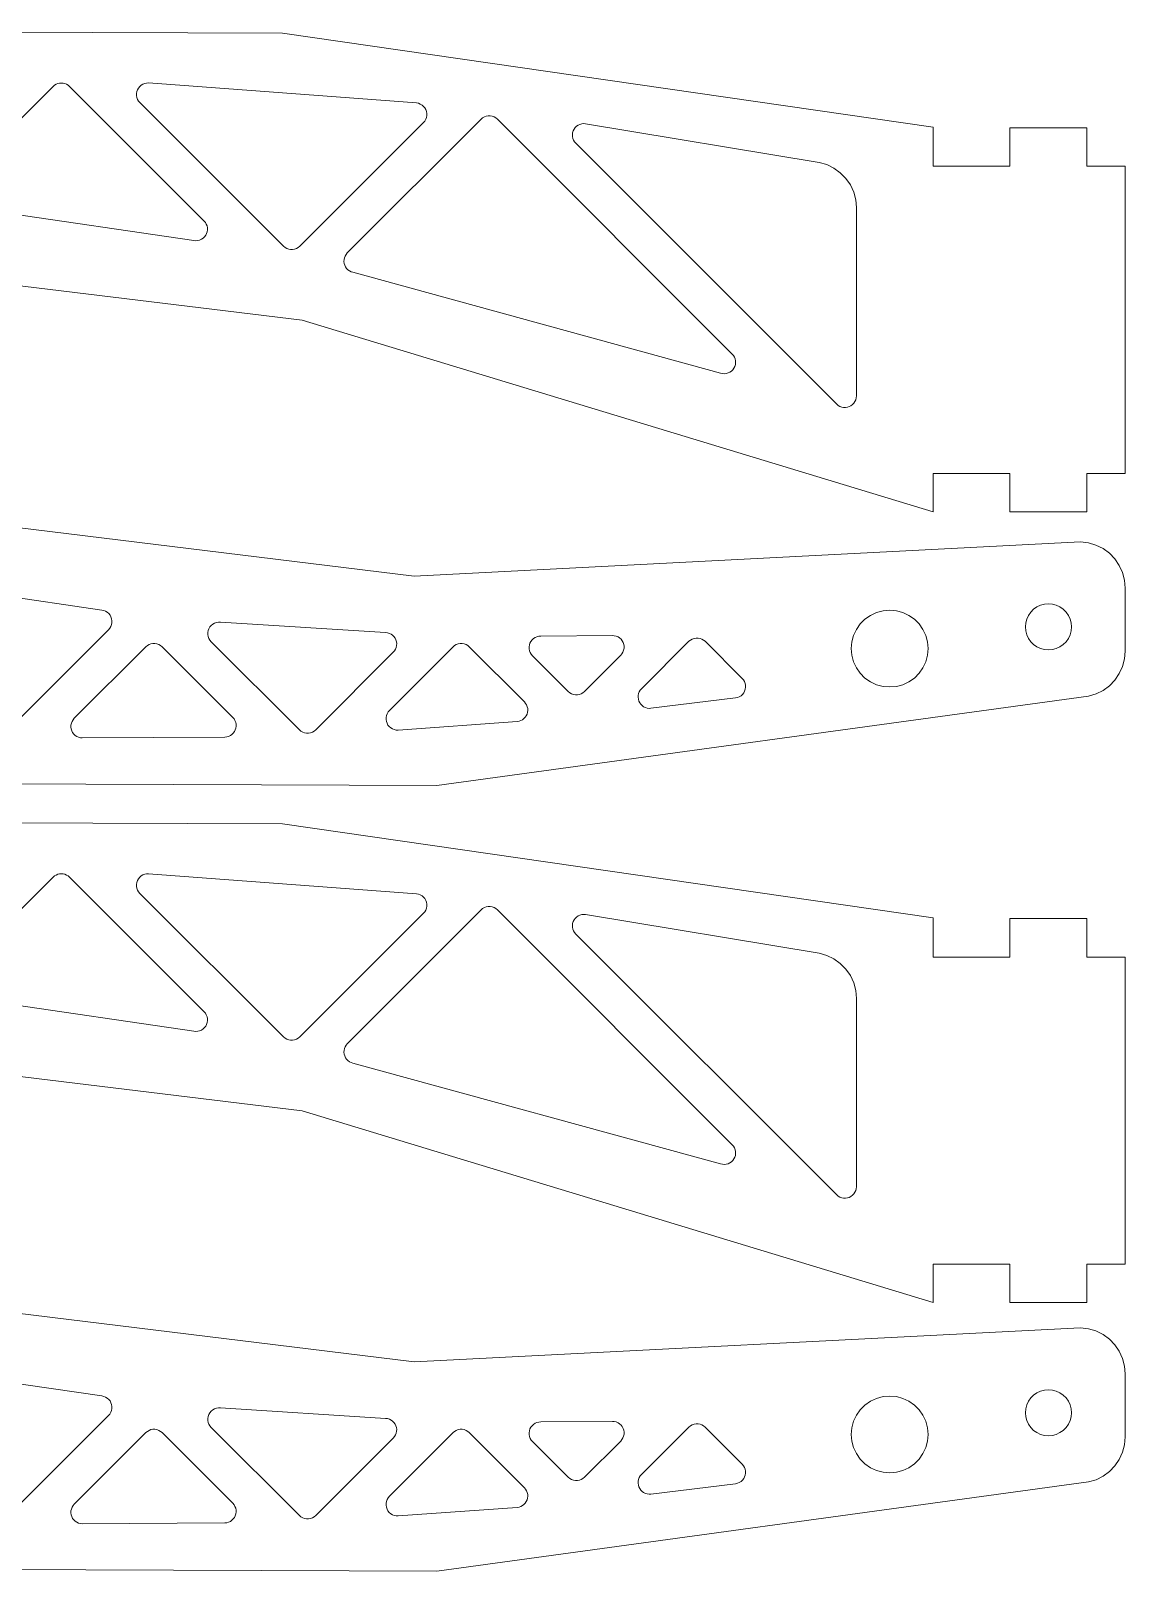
# Model space of a CAD drawing. Header units: millimetres. Extents: x 5 to 290, y 0 to 201.
# Drawn here: x 147.5 to 290, y 0 to 200.6 of the extents above; entities that cross this region are included whole.
import ezdxf

# ---------------------------------------------------------------- set-up
doc = ezdxf.new("R2010")
doc.units = ezdxf.units.MM
doc.layers.add('ext', color=1, linetype='Continuous', lineweight=0, true_color=0xff0000)
doc.layers.add('int', color=3, linetype='Continuous', lineweight=0, true_color=0x00ff00)

msp = doc.modelspace()

# ---------------------------------------------------------------- linework, layer by layer
at = {"layer": 'ext'}
for p, q in [((94.619, 200.6426), (180.259, 200.3291)), ((180.259, 200.3291), (265.0176, 188.083)), ((265.0176, 188.083), (265, 183)), ((275, 183), (275, 188)), ((275, 188), (285, 188)), ((285, 188), (285, 183)), ((265, 183), (275, 183)), ((285, 183), (290, 183)), ((290, 183), (290, 143)), ((182.826, 162.9424), (97.586, 173.376)), ((265, 138), (182.826, 162.9424)), ((275, 143), (265, 143)), ((265, 143), (265, 138)), ((275, 138), (275, 143)), ((290, 143), (285, 143)), ((285, 143), (285, 138)), ((112.174, 140.0576), (197.414, 129.624)), ((285, 138), (275, 138)), ((197.414, 129.624), (284.2, 134.0605)), ((284.2, 134.0605), (285.217, 133.9395)), ((285.217, 133.9395), (286.197, 133.6475)), ((286.197, 133.6475), (287.114, 133.1924)), ((287.114, 133.1924), (287.941, 132.5879)), ((287.941, 132.5879), (288.653, 131.8525)), ((288.653, 131.8525), (289.229, 131.0068)), ((289.229, 131.0068), (289.653, 130.0742)), ((289.653, 130.0742), (289.913, 129.084)), ((289.913, 129.084), (290, 128.0645)), ((290, 128.0645), (290, 119.8555)), ((289.913, 118.8369), (289.654, 117.8477)), ((290, 119.8555), (289.913, 118.8369)), ((289.231, 116.917), (288.656, 116.0723)), ((289.654, 117.8477), (289.231, 116.917)), ((287.122, 114.7314), (286.207, 114.2764)), ((287.946, 115.3359), (287.122, 114.7314)), ((288.656, 116.0723), (287.946, 115.3359)), ((285.228, 113.9824), (200.381, 102.3574)), ((286.207, 114.2764), (285.228, 113.9824)), ((200.381, 102.3574), (114.741, 102.6709)), ((94.619, 97.6426), (180.259, 97.3291)), ((180.259, 97.3291), (265.0176, 85.083)), ((265.0176, 85.083), (265, 80)), ((275, 80), (275, 85)), ((275, 85), (285, 85)), ((285, 85), (285, 80)), ((265, 80), (275, 80)), ((285, 80), (290, 80)), ((290, 80), (290, 40)), ((182.826, 59.9424), (97.586, 70.376)), ((265, 35), (182.826, 59.9424)), ((275, 40), (265, 40)), ((265, 40), (265, 35)), ((275, 35), (275, 40)), ((290, 40), (285, 40)), ((285, 40), (285, 35)), ((112.174, 37.7002), (197.414, 27.2666)), ((285, 35), (275, 35)), ((197.414, 27.2666), (284.2, 31.7031)), ((284.2, 31.7031), (285.217, 31.5821)), ((285.217, 31.5821), (286.197, 31.2901)), ((286.197, 31.2901), (287.114, 30.835)), ((287.114, 30.835), (287.941, 30.2305)), ((287.941, 30.2305), (288.653, 29.4951)), ((288.653, 29.4951), (289.229, 28.6494)), ((289.229, 28.6494), (289.653, 27.7168)), ((289.653, 27.7168), (289.913, 26.7266)), ((289.913, 26.7266), (290, 25.7071)), ((290, 25.7071), (290, 17.4981)), ((289.913, 16.4795), (289.654, 15.4903)), ((290, 17.4981), (289.913, 16.4795)), ((289.231, 14.5596), (288.656, 13.7149)), ((289.654, 15.4903), (289.231, 14.5596)), ((287.122, 12.374), (286.207, 11.919)), ((287.946, 12.9785), (287.122, 12.374)), ((288.656, 13.7149), (287.946, 12.9785)), ((285.228, 11.625), (200.381, 0)), ((286.207, 11.919), (285.228, 11.625)), ((200.381, 0), (114.741, 0.3135))]:
    msp.add_line(p, q, dxfattribs=at)
at = {"layer": 'int'}
for p, q in [((150.403, 193.4033), (137.367, 180.3672)), ((150.583, 193.5566), (150.403, 193.4033)), ((150.783, 193.6797), (150.583, 193.5566)), ((151.001, 193.7695), (150.783, 193.6797)), ((151.229, 193.8242), (151.001, 193.7695)), ((151.465, 193.8428), (151.229, 193.8242)), ((151.699, 193.8242), (151.465, 193.8428)), ((151.928, 193.7695), (151.699, 193.8242)), ((152.146, 193.6797), (151.928, 193.7695)), ((152.346, 193.5566), (152.146, 193.6797)), ((152.525, 193.4033), (152.346, 193.5566)), ((170.062, 175.8672), (152.525, 193.4033)), ((161.312, 192.7168), (161.271, 192.4629)), ((161.396, 192.96), (161.312, 192.7168)), ((161.52, 193.1855), (161.396, 192.96)), ((161.68, 193.3867), (161.52, 193.1855)), ((161.872, 193.5566), (161.68, 193.3867)), ((162.091, 193.6924), (161.872, 193.5566)), ((162.329, 193.7881), (162.091, 193.6924)), ((162.58, 193.8418), (162.329, 193.7881)), ((162.837, 193.8525), (162.58, 193.8418)), ((197.717, 191.248), (162.837, 193.8525)), ((161.271, 192.4629), (161.275, 192.2061)), ((161.275, 192.2061), (161.322, 191.9531)), ((161.322, 191.9531), (161.412, 191.7119)), ((161.412, 191.7119), (161.541, 191.4902)), ((161.541, 191.4902), (161.707, 191.293)), ((161.707, 191.293), (180.403, 172.5967)), ((197.972, 191.1992), (197.717, 191.248)), ((198.215, 191.1064), (197.972, 191.1992)), ((198.438, 190.9746), (198.215, 191.1064)), ((198.635, 190.8047), (198.438, 190.9746)), ((198.8, 190.6045), (198.635, 190.8047)), ((182.525, 172.5967), (198.624, 188.6953)), ((206.1309, 189.1309), (188.709, 171.709)), ((198.624, 188.6953), (198.791, 188.8936)), ((198.791, 188.8936), (198.921, 189.1182)), ((198.928, 190.3779), (198.8, 190.6045)), ((198.921, 189.1182), (199.011, 189.3623)), ((199.015, 190.1338), (198.928, 190.3779)), ((199.011, 189.3623), (199.057, 189.6182)), ((199.059, 189.8779), (199.015, 190.1338)), ((199.057, 189.6182), (199.059, 189.8779)), ((206.3311, 189.2988), (206.1309, 189.1309)), ((206.5576, 189.4297), (206.3311, 189.2988)), ((206.8037, 189.5195), (206.5576, 189.4297)), ((207.0615, 189.5645), (206.8037, 189.5195)), ((207.3223, 189.5645), (207.0615, 189.5645)), ((207.5801, 189.5195), (207.3223, 189.5645)), ((207.8262, 189.4297), (207.5801, 189.5195)), ((208.0518, 189.2988), (207.8262, 189.4297)), ((208.2529, 189.1309), (208.0518, 189.2988)), ((238.8418, 158.542), (208.2529, 189.1309)), ((218.0527, 187.3721), (218.0215, 187.125)), ((218.0215, 187.125), (218.0303, 186.876)), ((218.0303, 186.876), (218.0811, 186.6318)), ((218.125, 187.6104), (218.0527, 187.3721)), ((218.0811, 186.6318), (218.1709, 186.4004)), ((218.2363, 187.833), (218.125, 187.6104)), ((218.3828, 188.0352), (218.2363, 187.833)), ((218.5596, 188.21), (218.3828, 188.0352)), ((218.7637, 188.3525), (218.5596, 188.21)), ((218.9883, 188.46), (218.7637, 188.3525)), ((219.2285, 188.5283), (218.9883, 188.46)), ((219.4756, 188.5557), (219.2285, 188.5283)), ((219.7246, 188.543), (219.4756, 188.5557)), ((250.1436, 183.499), (219.7246, 188.543)), ((218.1709, 186.4004), (218.2979, 186.1855)), ((218.2979, 186.1855), (218.459, 185.9961)), ((218.459, 185.9961), (252.4395, 152.0156)), ((251.1367, 183.2148), (250.1436, 183.499)), ((252.0664, 182.7656), (251.1367, 183.2148)), ((252.9062, 182.1631), (252.0664, 182.7656)), ((253.6289, 181.4258), (252.9062, 182.1631)), ((254.2158, 180.5752), (253.6289, 181.4258)), ((254.6465, 179.6367), (254.2158, 180.5752)), ((254.9111, 178.6377), (254.6465, 179.6367)), ((255, 177.6084), (254.9111, 178.6377)), ((138.256, 177.8164), (168.737, 173.3301)), ((255, 153.0762), (255, 177.6084)), ((170.225, 175.6738), (170.062, 175.8672)), ((170.354, 175.4561), (170.225, 175.6738)), ((170.443, 175.2197), (170.354, 175.4561)), ((170.492, 174.9707), (170.443, 175.2197)), ((170.462, 174.4678), (170.498, 174.7178)), ((170.498, 174.7178), (170.492, 174.9707)), ((168.737, 173.3301), (168.988, 173.3066)), ((168.988, 173.3066), (169.241, 173.3262)), ((169.241, 173.3262), (169.486, 173.3877)), ((169.486, 173.3877), (169.718, 173.4893)), ((169.718, 173.4893), (169.93, 173.6279)), ((169.93, 173.6279), (170.114, 173.8008)), ((170.114, 173.8008), (170.268, 174.0029)), ((170.268, 174.0029), (170.385, 174.2266)), ((170.385, 174.2266), (170.462, 174.4678)), ((180.403, 172.5967), (180.604, 172.4277)), ((182.325, 172.4277), (182.525, 172.5967)), ((180.604, 172.4277), (180.83, 172.2979)), ((180.83, 172.2979), (181.076, 172.208)), ((181.076, 172.208), (181.334, 172.1621)), ((181.334, 172.1621), (181.595, 172.1621)), ((181.595, 172.1621), (181.853, 172.208)), ((181.853, 172.208), (182.099, 172.2979)), ((182.099, 172.2979), (182.325, 172.4277)), ((188.281, 170.8389), (188.271, 170.5928)), ((188.271, 170.5928), (188.3, 170.3477)), ((188.333, 171.0801), (188.281, 170.8389)), ((188.423, 171.3086), (188.333, 171.0801)), ((188.549, 171.5205), (188.423, 171.3086)), ((188.709, 171.709), (188.549, 171.5205)), ((188.3, 170.3477), (188.368, 170.1113)), ((188.368, 170.1113), (188.476, 169.8887)), ((188.476, 169.8887), (188.617, 169.6875)), ((188.617, 169.6875), (188.79, 169.5117)), ((188.79, 169.5117), (188.989, 169.3672)), ((188.989, 169.3672), (189.21, 169.2559)), ((189.21, 169.2559), (189.445, 169.1836)), ((189.445, 169.1836), (237.3125, 156.0566)), ((239.0029, 158.3506), (238.8418, 158.542)), ((238.9102, 156.4941), (239.0586, 156.6953)), ((239.1309, 158.1357), (239.0029, 158.3506)), ((239.0586, 156.6953), (239.1719, 156.9189)), ((239.2207, 157.9014), (239.1309, 158.1357)), ((239.1719, 156.9189), (239.2461, 157.1582)), ((239.2705, 157.6562), (239.2207, 157.9014)), ((239.2461, 157.1582), (239.2793, 157.4062)), ((239.2793, 157.4062), (239.2705, 157.6562)), ((237.3125, 156.0566), (237.5566, 155.998)), ((237.5566, 155.998), (237.8066, 155.9814)), ((237.8066, 155.9814), (238.0557, 156.0068)), ((238.0557, 156.0068), (238.2969, 156.0732)), ((238.2969, 156.0732), (238.5234, 156.1787)), ((238.5234, 156.1787), (238.7305, 156.3203)), ((238.7305, 156.3203), (238.9102, 156.4941)), ((254.8125, 152.3506), (254.916, 152.5811)), ((254.916, 152.5811), (254.9785, 152.8252)), ((254.9785, 152.8252), (255, 153.0762)), ((252.4395, 152.0156), (252.6318, 151.8525)), ((252.6318, 151.8525), (252.8496, 151.7246)), ((252.8496, 151.7246), (253.085, 151.6348)), ((253.085, 151.6348), (253.332, 151.5859)), ((253.332, 151.5859), (253.584, 151.5781)), ((253.584, 151.5781), (253.834, 151.6133)), ((253.834, 151.6133), (254.0742, 151.6904)), ((254.0742, 151.6904), (254.2979, 151.8057)), ((254.2979, 151.8057), (254.5, 151.958)), ((254.5, 151.958), (254.6729, 152.1406)), ((254.6729, 152.1406), (254.8125, 152.3506)), ((156.744, 125.1836), (126.263, 129.6699)), ((156.997, 125.1318), (156.744, 125.1836)), ((157.238, 125.0371), (156.997, 125.1318)), ((157.459, 124.9033), (157.238, 125.0371)), ((157.653, 124.7334), (157.459, 124.9033)), ((157.815, 124.5322), (157.653, 124.7334)), ((157.94, 124.3066), (157.815, 124.5322)), ((256.834, 124.501), (256.119, 124.001)), ((257.623, 124.8691), (256.834, 124.501)), ((258.465, 125.0947), (257.623, 124.8691)), ((259.334, 125.1709), (258.465, 125.0947)), ((260.202, 125.0947), (259.334, 125.1709)), ((261.044, 124.8691), (260.202, 125.0947)), ((261.834, 124.501), (261.044, 124.8691)), ((262.548, 124.001), (261.834, 124.501)), ((277.402, 124.5), (277.181, 124.0264)), ((277.702, 124.9287), (277.402, 124.5)), ((278.071, 125.2979), (277.702, 124.9287)), ((278.5, 125.5977), (278.071, 125.2979)), ((278.974, 125.8193), (278.5, 125.5977)), ((279.479, 125.9541), (278.974, 125.8193)), ((280, 126), (279.479, 125.9541)), ((280.521, 125.9541), (280, 126)), ((281.026, 125.8193), (280.521, 125.9541)), ((281.5, 125.5977), (281.026, 125.8193)), ((281.929, 125.2979), (281.5, 125.5977)), ((282.298, 124.9287), (281.929, 125.2979)), ((282.598, 124.5), (282.298, 124.9287)), ((282.819, 124.0264), (282.598, 124.5)), ((144.597, 109.5967), (157.633, 122.6328)), ((157.633, 122.6328), (157.799, 122.8301)), ((157.799, 122.8301), (157.929, 123.0537)), ((157.929, 123.0537), (158.019, 123.2959)), ((158.025, 124.0625), (157.94, 124.3066)), ((158.019, 123.2959), (158.065, 123.5498)), ((158.067, 123.8076), (158.025, 124.0625)), ((158.065, 123.5498), (158.067, 123.8076)), ((170.609, 122.5215), (170.564, 122.2637)), ((170.698, 122.7666), (170.609, 122.5215)), ((170.829, 122.9932), (170.698, 122.7666)), ((170.996, 123.1934), (170.829, 122.9932)), ((171.196, 123.3613), (170.996, 123.1934)), ((171.423, 123.4922), (171.196, 123.3613)), ((171.668, 123.582), (171.423, 123.4922)), ((171.925, 123.6279), (171.668, 123.582)), ((172.187, 123.6289), (171.925, 123.6279)), ((193.702, 122.2598), (172.187, 123.6289)), ((255.004, 122.6709), (254.635, 121.8809)), ((255.503, 123.3848), (255.004, 122.6709)), ((256.119, 124.001), (255.503, 123.3848)), ((263.164, 123.3848), (262.548, 124.001)), ((263.664, 122.6709), (263.164, 123.3848)), ((264.032, 121.8809), (263.664, 122.6709)), ((277.046, 123.5205), (277, 123)), ((277, 123), (277.046, 122.4795)), ((277.181, 124.0264), (277.046, 123.5205)), ((277.046, 122.4795), (277.181, 121.9736)), ((282.954, 123.5205), (282.819, 124.0264)), ((282.819, 121.9736), (282.954, 122.4795)), ((283, 123), (282.954, 123.5205)), ((282.954, 122.4795), (283, 123)), ((162.475, 120.4033), (153.162, 111.0908)), ((162.675, 120.5723), (162.475, 120.4033)), ((162.901, 120.7021), (162.675, 120.5723)), ((163.147, 120.792), (162.901, 120.7021)), ((163.405, 120.8379), (163.147, 120.792)), ((163.666, 120.8379), (163.405, 120.8379)), ((163.924, 120.792), (163.666, 120.8379)), ((164.17, 120.7021), (163.924, 120.792)), ((164.396, 120.5723), (164.17, 120.7021)), ((164.597, 120.4033), (164.396, 120.5723)), ((173.797, 111.2031), (164.597, 120.4033)), ((170.564, 122.2637), (170.564, 122.0029)), ((170.564, 122.0029), (170.609, 121.7451)), ((170.609, 121.7451), (170.699, 121.5)), ((170.699, 121.5), (170.83, 121.2734)), ((170.83, 121.2734), (170.998, 121.0732)), ((170.998, 121.0732), (182.475, 109.5967)), ((193.948, 122.2285), (193.702, 122.2598)), ((194.186, 122.1582), (193.948, 122.2285)), ((194.408, 122.0498), (194.186, 122.1582)), ((202.475, 120.4033), (194.188, 112.1172)), ((194.609, 121.9053), (194.408, 122.0498)), ((194.784, 121.7305), (194.609, 121.9053)), ((194.929, 121.5283), (194.784, 121.7305)), ((195.037, 121.3057), (194.929, 121.5283)), ((195.107, 121.0684), (195.037, 121.3057)), ((195.077, 120.333), (195.128, 120.5752)), ((195.139, 120.8232), (195.107, 121.0684)), ((195.128, 120.5752), (195.139, 120.8232)), ((202.675, 120.5723), (202.475, 120.4033)), ((202.901, 120.7021), (202.675, 120.5723)), ((203.147, 120.792), (202.901, 120.7021)), ((203.405, 120.8379), (203.147, 120.792)), ((203.666, 120.8379), (203.405, 120.8379)), ((203.924, 120.792), (203.666, 120.8379)), ((204.17, 120.7021), (203.924, 120.792)), ((204.396, 120.5723), (204.17, 120.7021)), ((204.597, 120.4033), (204.396, 120.5723)), ((211.774, 113.2256), (204.597, 120.4033)), ((212.423, 120.6436), (212.387, 120.3936)), ((212.387, 120.3936), (212.394, 120.1416)), ((212.499, 120.8848), (212.423, 120.6436)), ((212.616, 121.1084), (212.499, 120.8848)), ((212.768, 121.3096), (212.616, 121.1084)), ((212.952, 121.4834), (212.768, 121.3096)), ((213.162, 121.623), (212.952, 121.4834)), ((213.393, 121.7256), (213.162, 121.623)), ((213.638, 121.7881), (213.393, 121.7256)), ((213.89, 121.8076), (213.638, 121.7881)), ((223.227, 121.874), (213.89, 121.8076)), ((223.479, 121.8564), (223.227, 121.874)), ((223.727, 121.7969), (223.479, 121.8564)), ((223.96, 121.6963), (223.727, 121.7969)), ((224.173, 121.5586), (223.96, 121.6963)), ((224.36, 121.3857), (224.173, 121.5586)), ((224.515, 121.1846), (224.36, 121.3857)), ((224.634, 120.96), (224.515, 121.1846)), ((224.713, 120.7188), (224.634, 120.96)), ((224.75, 120.4678), (224.713, 120.7188)), ((224.744, 120.2139), (224.75, 120.4678)), ((233.19, 121.1191), (227.016, 114.9443)), ((233.391, 121.2871), (233.19, 121.1191)), ((233.617, 121.418), (233.391, 121.2871)), ((233.862, 121.5068), (233.617, 121.418)), ((234.12, 121.5527), (233.862, 121.5068)), ((234.382, 121.5527), (234.12, 121.5527)), ((234.639, 121.5068), (234.382, 121.5527)), ((234.885, 121.418), (234.639, 121.5068)), ((235.111, 121.2871), (234.885, 121.418)), ((235.312, 121.1191), (235.111, 121.2871)), ((240.133, 116.2969), (235.312, 121.1191)), ((254.409, 121.0391), (254.334, 120.1709)), ((254.635, 121.8809), (254.409, 121.0391)), ((264.258, 121.0391), (264.032, 121.8809)), ((264.334, 120.1709), (264.258, 121.0391)), ((277.181, 121.9736), (277.402, 121.5)), ((277.402, 121.5), (277.702, 121.0713)), ((277.702, 121.0713), (278.071, 120.7021)), ((278.071, 120.7021), (278.5, 120.4023)), ((278.5, 120.4023), (278.974, 120.1807)), ((281.026, 120.1807), (281.5, 120.4023)), ((281.5, 120.4023), (281.929, 120.7021)), ((281.929, 120.7021), (282.298, 121.0713)), ((282.298, 121.0713), (282.598, 121.5)), ((282.598, 121.5), (282.819, 121.9736)), ((184.597, 109.5967), (194.7, 119.7002)), ((194.7, 119.7002), (194.86, 119.8896)), ((194.86, 119.8896), (194.987, 120.1025)), ((194.987, 120.1025), (195.077, 120.333)), ((212.394, 120.1416), (212.442, 119.8936)), ((212.442, 119.8936), (212.532, 119.6582)), ((212.532, 119.6582), (212.661, 119.4404)), ((212.661, 119.4404), (212.823, 119.2471)), ((212.823, 119.2471), (217.475, 114.5967)), ((219.597, 114.5967), (224.313, 119.3135)), ((224.313, 119.3135), (224.478, 119.5078)), ((224.478, 119.5078), (224.605, 119.7266)), ((224.605, 119.7266), (224.695, 119.9639)), ((224.695, 119.9639), (224.744, 120.2139)), ((254.334, 120.1709), (254.409, 119.3027)), ((254.409, 119.3027), (254.635, 118.4609)), ((254.635, 118.4609), (255.004, 117.6709)), ((263.664, 117.6709), (264.032, 118.4609)), ((264.032, 118.4609), (264.258, 119.3027)), ((264.258, 119.3027), (264.334, 120.1709)), ((278.974, 120.1807), (279.479, 120.0459)), ((279.479, 120.0459), (280, 120)), ((280, 120), (280.521, 120.0459)), ((280.521, 120.0459), (281.026, 120.1807)), ((255.004, 117.6709), (255.503, 116.957)), ((255.503, 116.957), (256.119, 116.3408)), ((262.548, 116.3408), (263.164, 116.957)), ((263.164, 116.957), (263.664, 117.6709)), ((217.475, 114.5967), (217.675, 114.4277)), ((217.675, 114.4277), (217.901, 114.2979)), ((219.17, 114.2979), (219.396, 114.4277)), ((219.396, 114.4277), (219.597, 114.5967)), ((226.729, 114.5449), (226.64, 114.3154)), ((226.856, 114.7568), (226.729, 114.5449)), ((227.016, 114.9443), (226.856, 114.7568)), ((240.298, 116.1016), (240.133, 116.2969)), ((240.165, 114.209), (240.324, 114.4102)), ((240.428, 115.8799), (240.298, 116.1016)), ((240.324, 114.4102), (240.446, 114.6357)), ((240.518, 115.6396), (240.428, 115.8799)), ((240.446, 114.6357), (240.529, 114.8779)), ((240.564, 115.3877), (240.518, 115.6396)), ((240.529, 114.8779), (240.568, 115.1318)), ((240.568, 115.1318), (240.564, 115.3877)), ((256.119, 116.3408), (256.834, 115.8408)), ((256.834, 115.8408), (257.623, 115.4727)), ((257.623, 115.4727), (258.465, 115.2471)), ((258.465, 115.2471), (259.334, 115.1709)), ((259.334, 115.1709), (260.202, 115.2471)), ((260.202, 115.2471), (261.044, 115.4727)), ((261.044, 115.4727), (261.834, 115.8408)), ((261.834, 115.8408), (262.548, 116.3408)), ((211.932, 113.04), (211.774, 113.2256)), ((212.058, 112.832), (211.932, 113.04)), ((212.147, 112.6064), (212.058, 112.832)), ((212.2, 112.3682), (212.147, 112.6064)), ((212.213, 112.126), (212.2, 112.3682)), ((217.901, 114.2979), (218.147, 114.208)), ((218.147, 114.208), (218.405, 114.1621)), ((218.405, 114.1621), (218.666, 114.1621)), ((218.666, 114.1621), (218.924, 114.208)), ((218.924, 114.208), (219.17, 114.2979)), ((226.589, 114.0742), (226.577, 113.8271)), ((226.577, 113.8271), (226.607, 113.583)), ((226.64, 114.3154), (226.589, 114.0742)), ((226.607, 113.583), (226.677, 113.3457)), ((226.677, 113.3457), (226.783, 113.124)), ((226.783, 113.124), (226.926, 112.9219)), ((226.926, 112.9219), (227.099, 112.7461)), ((227.099, 112.7461), (227.299, 112.6016)), ((227.299, 112.6016), (227.52, 112.4912)), ((227.52, 112.4912), (227.755, 112.4189)), ((227.755, 112.4189), (227.999, 112.3857)), ((227.999, 112.3857), (228.246, 112.3936)), ((228.246, 112.3936), (239.27, 113.75)), ((239.27, 113.75), (239.52, 113.8047)), ((239.52, 113.8047), (239.757, 113.9023)), ((239.757, 113.9023), (239.975, 114.0381)), ((239.975, 114.0381), (240.165, 114.209)), ((152.782, 110.4482), (152.732, 110.2031)), ((152.872, 110.6826), (152.782, 110.4482)), ((153, 110.8994), (152.872, 110.6826)), ((153.162, 111.0908), (153, 110.8994)), ((173.958, 111.0127), (173.797, 111.2031)), ((174.085, 110.7979), (173.958, 111.0127)), ((174.175, 110.5654), (174.085, 110.7979)), ((174.226, 110.3213), (174.175, 110.5654)), ((193.756, 111.1992), (193.754, 110.9414)), ((193.754, 110.9414), (193.796, 110.6865)), ((193.803, 111.4541), (193.756, 111.1992)), ((193.796, 110.6865), (193.881, 110.4424)), ((193.893, 111.6963), (193.803, 111.4541)), ((193.881, 110.4424), (194.007, 110.2158)), ((194.022, 111.9199), (193.893, 111.6963)), ((194.188, 112.1172), (194.022, 111.9199)), ((195.338, 109.5596), (210.839, 110.6699)), ((210.839, 110.6699), (211.079, 110.71)), ((211.079, 110.71), (211.31, 110.7881)), ((211.31, 110.7881), (211.524, 110.9023)), ((211.524, 110.9023), (211.718, 111.0508)), ((211.718, 111.0508), (211.885, 111.2275)), ((211.885, 111.2275), (212.021, 111.4287)), ((212.021, 111.4287), (212.122, 111.6494)), ((212.122, 111.6494), (212.188, 111.8838)), ((212.188, 111.8838), (212.213, 112.126)), ((152.732, 110.2031), (152.725, 109.9521)), ((152.725, 109.9521), (152.759, 109.7031)), ((152.759, 109.7031), (152.833, 109.4639)), ((152.833, 109.4639), (152.947, 109.2402)), ((152.947, 109.2402), (153.097, 109.0391)), ((153.097, 109.0391), (153.277, 108.8652)), ((153.277, 108.8652), (153.485, 108.7236)), ((153.485, 108.7236), (153.713, 108.6191)), ((153.713, 108.6191), (153.955, 108.5537)), ((153.955, 108.5537), (154.205, 108.5303)), ((154.205, 108.5303), (172.771, 108.6436)), ((172.771, 108.6436), (173.02, 108.6699)), ((173.02, 108.6699), (173.26, 108.7373)), ((173.26, 108.7373), (173.485, 108.8438)), ((173.485, 108.8438), (173.69, 108.9863)), ((173.69, 108.9863), (173.869, 109.1602)), ((173.869, 109.1602), (174.017, 109.3623)), ((174.017, 109.3623), (174.128, 109.585)), ((174.128, 109.585), (174.201, 109.8242)), ((174.201, 109.8242), (174.234, 110.0713)), ((174.234, 110.0713), (174.226, 110.3213)), ((182.475, 109.5967), (182.675, 109.4277)), ((182.675, 109.4277), (182.901, 109.2979)), ((182.901, 109.2979), (183.147, 109.208)), ((183.147, 109.208), (183.405, 109.1621)), ((183.405, 109.1621), (183.666, 109.1621)), ((183.666, 109.1621), (183.924, 109.208)), ((183.924, 109.208), (184.17, 109.2979)), ((184.17, 109.2979), (184.396, 109.4277)), ((184.396, 109.4277), (184.597, 109.5967)), ((194.007, 110.2158), (194.17, 110.0156)), ((194.17, 110.0156), (194.364, 109.8457)), ((194.364, 109.8457), (194.586, 109.7119)), ((194.586, 109.7119), (194.826, 109.6182)), ((194.826, 109.6182), (195.08, 109.5664)), ((195.08, 109.5664), (195.338, 109.5596)), ((150.403, 90.4033), (137.367, 77.3672)), ((150.583, 90.5566), (150.403, 90.4033)), ((150.783, 90.6797), (150.583, 90.5566)), ((151.001, 90.7695), (150.783, 90.6797)), ((151.229, 90.8242), (151.001, 90.7695)), ((151.465, 90.8428), (151.229, 90.8242)), ((151.699, 90.8242), (151.465, 90.8428)), ((151.928, 90.7695), (151.699, 90.8242)), ((152.146, 90.6797), (151.928, 90.7695)), ((152.346, 90.5566), (152.146, 90.6797)), ((152.525, 90.4033), (152.346, 90.5566)), ((170.062, 72.8672), (152.525, 90.4033)), ((161.68, 90.3867), (161.52, 90.1855)), ((161.872, 90.5566), (161.68, 90.3867)), ((162.091, 90.6924), (161.872, 90.5566)), ((162.329, 90.7881), (162.091, 90.6924)), ((162.58, 90.8418), (162.329, 90.7881)), ((162.837, 90.8525), (162.58, 90.8418)), ((197.717, 88.248), (162.837, 90.8525)), ((161.312, 89.7168), (161.271, 89.4629)), ((161.271, 89.4629), (161.275, 89.2061)), ((161.275, 89.2061), (161.322, 88.9531)), ((161.396, 89.96), (161.312, 89.7168)), ((161.322, 88.9531), (161.412, 88.7119)), ((161.52, 90.1855), (161.396, 89.96)), ((161.412, 88.7119), (161.541, 88.4902)), ((161.541, 88.4902), (161.707, 88.293)), ((161.707, 88.293), (180.403, 69.5967)), ((197.972, 88.1992), (197.717, 88.248)), ((198.215, 88.1064), (197.972, 88.1992)), ((198.438, 87.9746), (198.215, 88.1064)), ((198.635, 87.8047), (198.438, 87.9746)), ((198.8, 87.6045), (198.635, 87.8047)), ((198.928, 87.3779), (198.8, 87.6045)), ((198.921, 86.1182), (199.011, 86.3623)), ((199.015, 87.1338), (198.928, 87.3779)), ((199.011, 86.3623), (199.057, 86.6182)), ((199.059, 86.8779), (199.015, 87.1338)), ((199.057, 86.6182), (199.059, 86.8779)), ((206.3311, 86.2988), (206.1309, 86.1309)), ((206.5576, 86.4297), (206.3311, 86.2988)), ((206.8037, 86.5195), (206.5576, 86.4297)), ((207.0615, 86.5645), (206.8037, 86.5195)), ((207.3223, 86.5645), (207.0615, 86.5645)), ((207.5801, 86.5195), (207.3223, 86.5645)), ((207.8262, 86.4297), (207.5801, 86.5195)), ((208.0518, 86.2988), (207.8262, 86.4297)), ((208.2529, 86.1309), (208.0518, 86.2988)), ((182.525, 69.5967), (198.624, 85.6953)), ((206.1309, 86.1309), (188.709, 68.709)), ((198.624, 85.6953), (198.791, 85.8936)), ((198.791, 85.8936), (198.921, 86.1182)), ((238.8418, 55.542), (208.2529, 86.1309)), ((218.0527, 84.3721), (218.0215, 84.125)), ((218.125, 84.6104), (218.0527, 84.3721)), ((218.2363, 84.833), (218.125, 84.6104)), ((218.3828, 85.0352), (218.2363, 84.833)), ((218.5596, 85.21), (218.3828, 85.0352)), ((218.7637, 85.3525), (218.5596, 85.21)), ((218.9883, 85.46), (218.7637, 85.3525)), ((219.2285, 85.5283), (218.9883, 85.46)), ((219.4756, 85.5557), (219.2285, 85.5283)), ((219.7246, 85.543), (219.4756, 85.5557)), ((250.1436, 80.499), (219.7246, 85.543)), ((218.0215, 84.125), (218.0303, 83.876)), ((218.0303, 83.876), (218.0811, 83.6318)), ((218.0811, 83.6318), (218.1709, 83.4004)), ((218.1709, 83.4004), (218.2979, 83.1855)), ((218.2979, 83.1855), (218.459, 82.9961)), ((218.459, 82.9961), (252.4395, 49.0156)), ((251.1367, 80.2148), (250.1436, 80.499)), ((252.0664, 79.7656), (251.1367, 80.2148)), ((252.9062, 79.1631), (252.0664, 79.7656)), ((253.6289, 78.4258), (252.9062, 79.1631)), ((254.2158, 77.5752), (253.6289, 78.4258)), ((254.6465, 76.6367), (254.2158, 77.5752)), ((254.9111, 75.6377), (254.6465, 76.6367)), ((138.256, 74.8164), (168.737, 70.3301)), ((255, 74.6084), (254.9111, 75.6377)), ((255, 50.0762), (255, 74.6084)), ((170.225, 72.6738), (170.062, 72.8672)), ((170.354, 72.4561), (170.225, 72.6738)), ((170.443, 72.2197), (170.354, 72.4561)), ((168.737, 70.3301), (168.988, 70.3066)), ((168.988, 70.3066), (169.241, 70.3262)), ((169.241, 70.3262), (169.486, 70.3877)), ((169.486, 70.3877), (169.718, 70.4893)), ((169.718, 70.4893), (169.93, 70.6279)), ((169.93, 70.6279), (170.114, 70.8008)), ((170.114, 70.8008), (170.268, 71.0029)), ((170.268, 71.0029), (170.385, 71.2266)), ((170.385, 71.2266), (170.462, 71.4678)), ((170.492, 71.9707), (170.443, 72.2197)), ((170.462, 71.4678), (170.498, 71.7178)), ((170.498, 71.7178), (170.492, 71.9707)), ((180.403, 69.5967), (180.604, 69.4277)), ((180.604, 69.4277), (180.83, 69.2979)), ((180.83, 69.2979), (181.076, 69.208)), ((181.076, 69.208), (181.334, 69.1621)), ((181.334, 69.1621), (181.595, 69.1621)), ((181.595, 69.1621), (181.853, 69.208)), ((181.853, 69.208), (182.099, 69.2979)), ((182.099, 69.2979), (182.325, 69.4277)), ((182.325, 69.4277), (182.525, 69.5967)), ((188.423, 68.3086), (188.333, 68.0801)), ((188.549, 68.5205), (188.423, 68.3086)), ((188.709, 68.709), (188.549, 68.5205)), ((188.281, 67.8389), (188.271, 67.5928)), ((188.271, 67.5928), (188.3, 67.3477)), ((188.333, 68.0801), (188.281, 67.8389)), ((188.3, 67.3477), (188.368, 67.1113)), ((188.368, 67.1113), (188.476, 66.8887)), ((188.476, 66.8887), (188.617, 66.6875)), ((188.617, 66.6875), (188.79, 66.5117)), ((188.79, 66.5117), (188.989, 66.3672)), ((188.989, 66.3672), (189.21, 66.2559)), ((189.21, 66.2559), (189.445, 66.1836)), ((189.445, 66.1836), (237.3125, 53.0566)), ((239.0029, 55.3506), (238.8418, 55.542)), ((239.1309, 55.1357), (239.0029, 55.3506)), ((239.2207, 54.9014), (239.1309, 55.1357)), ((239.2705, 54.6562), (239.2207, 54.9014)), ((239.2461, 54.1582), (239.2793, 54.4062)), ((239.2793, 54.4062), (239.2705, 54.6562)), ((237.3125, 53.0566), (237.5566, 52.998)), ((237.5566, 52.998), (237.8066, 52.9814)), ((237.8066, 52.9814), (238.0557, 53.0068)), ((238.0557, 53.0068), (238.2969, 53.0732)), ((238.2969, 53.0732), (238.5234, 53.1787)), ((238.5234, 53.1787), (238.7305, 53.3203)), ((238.7305, 53.3203), (238.9102, 53.4941)), ((238.9102, 53.4941), (239.0586, 53.6953)), ((239.0586, 53.6953), (239.1719, 53.9189)), ((239.1719, 53.9189), (239.2461, 54.1582)), ((252.4395, 49.0156), (252.6318, 48.8525)), ((252.6318, 48.8525), (252.8496, 48.7246)), ((252.8496, 48.7246), (253.085, 48.6348)), ((253.085, 48.6348), (253.332, 48.5859)), ((253.332, 48.5859), (253.584, 48.5781)), ((253.584, 48.5781), (253.834, 48.6133)), ((253.834, 48.6133), (254.0742, 48.6904)), ((254.0742, 48.6904), (254.2979, 48.8057)), ((254.2979, 48.8057), (254.5, 48.958)), ((254.5, 48.958), (254.6729, 49.1406)), ((254.6729, 49.1406), (254.8125, 49.3506)), ((254.8125, 49.3506), (254.916, 49.5811)), ((254.916, 49.5811), (254.9785, 49.8252)), ((254.9785, 49.8252), (255, 50.0762)), ((156.744, 22.8262), (126.263, 27.3125)), ((156.997, 22.7744), (156.744, 22.8262)), ((157.238, 22.6797), (156.997, 22.7744)), ((157.459, 22.5459), (157.238, 22.6797)), ((157.653, 22.376), (157.459, 22.5459)), ((157.815, 22.1748), (157.653, 22.376)), ((157.94, 21.9492), (157.815, 22.1748)), ((256.834, 22.1436), (256.119, 21.6436)), ((257.623, 22.5117), (256.834, 22.1436)), ((258.465, 22.7373), (257.623, 22.5117)), ((259.334, 22.8135), (258.465, 22.7373)), ((260.202, 22.7373), (259.334, 22.8135)), ((261.044, 22.5117), (260.202, 22.7373)), ((261.834, 22.1436), (261.044, 22.5117)), ((262.548, 21.6436), (261.834, 22.1436)), ((277.402, 22.1426), (277.181, 21.669)), ((277.702, 22.5713), (277.402, 22.1426)), ((278.071, 22.9405), (277.702, 22.5713)), ((278.5, 23.2403), (278.071, 22.9405)), ((278.974, 23.4619), (278.5, 23.2403)), ((279.479, 23.5967), (278.974, 23.4619)), ((280, 23.6426), (279.479, 23.5967)), ((280.521, 23.5967), (280, 23.6426)), ((281.026, 23.4619), (280.521, 23.5967)), ((281.5, 23.2403), (281.026, 23.4619)), ((281.929, 22.9405), (281.5, 23.2403)), ((282.298, 22.5713), (281.929, 22.9405)), ((282.598, 22.1426), (282.298, 22.5713)), ((282.819, 21.669), (282.598, 22.1426)), ((144.597, 7.2393), (157.633, 20.2754)), ((157.633, 20.2754), (157.799, 20.4727)), ((157.799, 20.4727), (157.929, 20.6963)), ((157.929, 20.6963), (158.019, 20.9385)), ((158.025, 21.7051), (157.94, 21.9492)), ((158.019, 20.9385), (158.065, 21.1924)), ((158.067, 21.4502), (158.025, 21.7051)), ((158.065, 21.1924), (158.067, 21.4502)), ((170.609, 20.1641), (170.564, 19.9063)), ((170.698, 20.4092), (170.609, 20.1641)), ((170.829, 20.6358), (170.698, 20.4092)), ((170.996, 20.836), (170.829, 20.6358)), ((171.196, 21.0039), (170.996, 20.836)), ((171.423, 21.1348), (171.196, 21.0039)), ((171.668, 21.2246), (171.423, 21.1348)), ((171.925, 21.2705), (171.668, 21.2246)), ((172.187, 21.2715), (171.925, 21.2705)), ((193.702, 19.9024), (172.187, 21.2715)), ((255.004, 20.3135), (254.635, 19.5235)), ((255.503, 21.0274), (255.004, 20.3135)), ((256.119, 21.6436), (255.503, 21.0274)), ((263.164, 21.0274), (262.548, 21.6436)), ((263.664, 20.3135), (263.164, 21.0274)), ((264.032, 19.5235), (263.664, 20.3135)), ((277.046, 21.1631), (277, 20.6426)), ((277, 20.6426), (277.046, 20.1221)), ((277.181, 21.669), (277.046, 21.1631)), ((277.046, 20.1221), (277.181, 19.6162)), ((282.954, 21.1631), (282.819, 21.669)), ((282.819, 19.6162), (282.954, 20.1221)), ((283, 20.6426), (282.954, 21.1631)), ((282.954, 20.1221), (283, 20.6426)), ((162.675, 18.2149), (162.475, 18.0459)), ((162.901, 18.3447), (162.675, 18.2149)), ((163.147, 18.4346), (162.901, 18.3447)), ((163.405, 18.4805), (163.147, 18.4346)), ((163.666, 18.4805), (163.405, 18.4805)), ((163.924, 18.4346), (163.666, 18.4805)), ((164.17, 18.3447), (163.924, 18.4346)), ((164.396, 18.2149), (164.17, 18.3447)), ((164.597, 18.0459), (164.396, 18.2149)), ((170.564, 19.9063), (170.564, 19.6455)), ((170.564, 19.6455), (170.609, 19.3877)), ((170.609, 19.3877), (170.699, 19.1426)), ((170.699, 19.1426), (170.83, 18.916)), ((170.83, 18.916), (170.998, 18.7158)), ((170.998, 18.7158), (182.475, 7.2393)), ((193.948, 19.8711), (193.702, 19.9024)), ((194.186, 19.8008), (193.948, 19.8711)), ((194.408, 19.6924), (194.186, 19.8008)), ((194.609, 19.5479), (194.408, 19.6924)), ((194.784, 19.3731), (194.609, 19.5479)), ((194.929, 19.1709), (194.784, 19.3731)), ((195.037, 18.9483), (194.929, 19.1709)), ((195.107, 18.711), (195.037, 18.9483)), ((195.077, 17.9756), (195.128, 18.2178)), ((195.139, 18.4658), (195.107, 18.711)), ((195.128, 18.2178), (195.139, 18.4658)), ((202.675, 18.2149), (202.475, 18.0459)), ((202.901, 18.3447), (202.675, 18.2149)), ((203.147, 18.4346), (202.901, 18.3447)), ((203.405, 18.4805), (203.147, 18.4346)), ((203.666, 18.4805), (203.405, 18.4805)), ((203.924, 18.4346), (203.666, 18.4805)), ((204.17, 18.3447), (203.924, 18.4346)), ((204.396, 18.2149), (204.17, 18.3447)), ((204.597, 18.0459), (204.396, 18.2149)), ((212.423, 18.2862), (212.387, 18.0362)), ((212.499, 18.5274), (212.423, 18.2862)), ((212.616, 18.751), (212.499, 18.5274)), ((212.768, 18.9522), (212.616, 18.751)), ((212.952, 19.126), (212.768, 18.9522)), ((213.162, 19.2656), (212.952, 19.126)), ((213.393, 19.3682), (213.162, 19.2656)), ((213.638, 19.4307), (213.393, 19.3682)), ((213.89, 19.4502), (213.638, 19.4307)), ((223.227, 19.5166), (213.89, 19.4502)), ((223.479, 19.499), (223.227, 19.5166)), ((223.727, 19.4395), (223.479, 19.499)), ((223.96, 19.3389), (223.727, 19.4395)), ((224.173, 19.2012), (223.96, 19.3389)), ((224.36, 19.0283), (224.173, 19.2012)), ((224.515, 18.8272), (224.36, 19.0283)), ((224.634, 18.6026), (224.515, 18.8272)), ((224.713, 18.3614), (224.634, 18.6026)), ((224.75, 18.1104), (224.713, 18.3614)), ((224.744, 17.8565), (224.75, 18.1104)), ((233.19, 18.7617), (227.016, 12.5869)), ((233.391, 18.9297), (233.19, 18.7617)), ((233.617, 19.0606), (233.391, 18.9297)), ((233.862, 19.1494), (233.617, 19.0606)), ((234.12, 19.1953), (233.862, 19.1494)), ((234.382, 19.1953), (234.12, 19.1953)), ((234.639, 19.1494), (234.382, 19.1953)), ((234.885, 19.0606), (234.639, 19.1494)), ((235.111, 18.9297), (234.885, 19.0606)), ((235.312, 18.7617), (235.111, 18.9297)), ((240.133, 13.9395), (235.312, 18.7617)), ((254.409, 18.6817), (254.334, 17.8135)), ((254.635, 19.5235), (254.409, 18.6817)), ((264.258, 18.6817), (264.032, 19.5235)), ((264.334, 17.8135), (264.258, 18.6817)), ((277.181, 19.6162), (277.402, 19.1426)), ((277.402, 19.1426), (277.702, 18.7139)), ((277.702, 18.7139), (278.071, 18.3447)), ((278.071, 18.3447), (278.5, 18.0449)), ((281.5, 18.0449), (281.929, 18.3447)), ((281.929, 18.3447), (282.298, 18.7139)), ((282.298, 18.7139), (282.598, 19.1426)), ((282.598, 19.1426), (282.819, 19.6162)), ((162.475, 18.0459), (153.162, 8.7334)), ((173.797, 8.8457), (164.597, 18.0459)), ((184.597, 7.2393), (194.7, 17.3428)), ((202.475, 18.0459), (194.188, 9.7598)), ((194.7, 17.3428), (194.86, 17.5322)), ((194.86, 17.5322), (194.987, 17.7451)), ((194.987, 17.7451), (195.077, 17.9756)), ((211.774, 10.8682), (204.597, 18.0459)), ((212.387, 18.0362), (212.394, 17.7842)), ((212.394, 17.7842), (212.442, 17.5362)), ((212.442, 17.5362), (212.532, 17.3008)), ((212.532, 17.3008), (212.661, 17.083)), ((212.661, 17.083), (212.823, 16.8897)), ((212.823, 16.8897), (217.475, 12.2393)), ((219.597, 12.2393), (224.313, 16.9561)), ((224.313, 16.9561), (224.478, 17.1504)), ((224.478, 17.1504), (224.605, 17.3692)), ((224.605, 17.3692), (224.695, 17.6065)), ((224.695, 17.6065), (224.744, 17.8565)), ((254.334, 17.8135), (254.409, 16.9453)), ((254.409, 16.9453), (254.635, 16.1035)), ((254.635, 16.1035), (255.004, 15.3135)), ((263.664, 15.3135), (264.032, 16.1035)), ((264.032, 16.1035), (264.258, 16.9453)), ((264.258, 16.9453), (264.334, 17.8135)), ((278.5, 18.0449), (278.974, 17.8233)), ((278.974, 17.8233), (279.479, 17.6885)), ((279.479, 17.6885), (280, 17.6426)), ((280, 17.6426), (280.521, 17.6885)), ((280.521, 17.6885), (281.026, 17.8233)), ((281.026, 17.8233), (281.5, 18.0449)), ((255.004, 15.3135), (255.503, 14.5996)), ((255.503, 14.5996), (256.119, 13.9834)), ((262.548, 13.9834), (263.164, 14.5996)), ((263.164, 14.5996), (263.664, 15.3135)), ((217.475, 12.2393), (217.675, 12.0703)), ((217.675, 12.0703), (217.901, 11.9405)), ((219.17, 11.9405), (219.396, 12.0703)), ((219.396, 12.0703), (219.597, 12.2393)), ((226.729, 12.1875), (226.64, 11.958)), ((226.856, 12.3994), (226.729, 12.1875)), ((227.016, 12.5869), (226.856, 12.3994)), ((240.298, 13.7442), (240.133, 13.9395)), ((240.165, 11.8516), (240.324, 12.0528)), ((240.428, 13.5225), (240.298, 13.7442)), ((240.324, 12.0528), (240.446, 12.2783)), ((240.518, 13.2822), (240.428, 13.5225)), ((240.446, 12.2783), (240.529, 12.5205)), ((240.564, 13.0303), (240.518, 13.2822)), ((240.529, 12.5205), (240.568, 12.7744)), ((240.568, 12.7744), (240.564, 13.0303)), ((256.119, 13.9834), (256.834, 13.4834)), ((256.834, 13.4834), (257.623, 13.1153)), ((257.623, 13.1153), (258.465, 12.8897)), ((258.465, 12.8897), (259.334, 12.8135)), ((259.334, 12.8135), (260.202, 12.8897)), ((260.202, 12.8897), (261.044, 13.1153)), ((261.044, 13.1153), (261.834, 13.4834)), ((261.834, 13.4834), (262.548, 13.9834)), ((211.932, 10.6826), (211.774, 10.8682)), ((212.058, 10.4746), (211.932, 10.6826)), ((212.147, 10.249), (212.058, 10.4746)), ((212.2, 10.0108), (212.147, 10.249)), ((217.901, 11.9405), (218.147, 11.8506)), ((218.147, 11.8506), (218.405, 11.8047)), ((218.405, 11.8047), (218.666, 11.8047)), ((218.666, 11.8047), (218.924, 11.8506)), ((218.924, 11.8506), (219.17, 11.9405)), ((226.589, 11.7168), (226.577, 11.4697)), ((226.577, 11.4697), (226.607, 11.2256)), ((226.64, 11.958), (226.589, 11.7168)), ((226.607, 11.2256), (226.677, 10.9883)), ((226.677, 10.9883), (226.783, 10.7666)), ((226.783, 10.7666), (226.926, 10.5645)), ((226.926, 10.5645), (227.099, 10.3887)), ((227.099, 10.3887), (227.299, 10.2442)), ((227.299, 10.2442), (227.52, 10.1338)), ((227.52, 10.1338), (227.755, 10.0615)), ((227.755, 10.0615), (227.999, 10.0283)), ((227.999, 10.0283), (228.246, 10.0362)), ((228.246, 10.0362), (239.27, 11.3926)), ((239.27, 11.3926), (239.52, 11.4473)), ((239.52, 11.4473), (239.757, 11.5449)), ((239.757, 11.5449), (239.975, 11.6807)), ((239.975, 11.6807), (240.165, 11.8516)), ((152.782, 8.0908), (152.732, 7.8457)), ((152.872, 8.3252), (152.782, 8.0908)), ((153, 8.542), (152.872, 8.3252)), ((153.162, 8.7334), (153, 8.542)), ((173.958, 8.6553), (173.797, 8.8457)), ((174.085, 8.4405), (173.958, 8.6553)), ((174.175, 8.208), (174.085, 8.4405)), ((174.226, 7.9639), (174.175, 8.208)), ((193.756, 8.8418), (193.754, 8.584)), ((193.754, 8.584), (193.796, 8.3291)), ((193.803, 9.0967), (193.756, 8.8418)), ((193.796, 8.3291), (193.881, 8.085)), ((193.893, 9.3389), (193.803, 9.0967)), ((193.881, 8.085), (194.007, 7.8584)), ((194.022, 9.5625), (193.893, 9.3389)), ((194.188, 9.7598), (194.022, 9.5625)), ((195.338, 7.2022), (210.839, 8.3125)), ((210.839, 8.3125), (211.079, 8.3526)), ((211.079, 8.3526), (211.31, 8.4307)), ((211.31, 8.4307), (211.524, 8.5449)), ((211.524, 8.5449), (211.718, 8.6934)), ((211.718, 8.6934), (211.885, 8.8701)), ((211.885, 8.8701), (212.021, 9.0713)), ((212.021, 9.0713), (212.122, 9.292)), ((212.122, 9.292), (212.188, 9.5264)), ((212.188, 9.5264), (212.213, 9.7686)), ((212.213, 9.7686), (212.2, 10.0108)), ((152.732, 7.8457), (152.725, 7.5947)), ((152.725, 7.5947), (152.759, 7.3457)), ((152.759, 7.3457), (152.833, 7.1065)), ((152.833, 7.1065), (152.947, 6.8828)), ((152.947, 6.8828), (153.097, 6.6817)), ((153.097, 6.6817), (153.277, 6.5078)), ((153.277, 6.5078), (153.485, 6.3662)), ((153.485, 6.3662), (153.713, 6.2617)), ((153.713, 6.2617), (153.955, 6.1963)), ((153.955, 6.1963), (154.205, 6.1729)), ((154.205, 6.1729), (172.771, 6.2862)), ((172.771, 6.2862), (173.02, 6.3125)), ((173.02, 6.3125), (173.26, 6.3799)), ((173.26, 6.3799), (173.485, 6.4864)), ((173.485, 6.4864), (173.69, 6.6289)), ((173.69, 6.6289), (173.869, 6.8028)), ((173.869, 6.8028), (174.017, 7.0049)), ((174.017, 7.0049), (174.128, 7.2276)), ((174.128, 7.2276), (174.201, 7.4668)), ((174.201, 7.4668), (174.234, 7.7139)), ((174.234, 7.7139), (174.226, 7.9639)), ((182.475, 7.2393), (182.675, 7.0703)), ((182.675, 7.0703), (182.901, 6.9405)), ((182.901, 6.9405), (183.147, 6.8506)), ((183.147, 6.8506), (183.405, 6.8047)), ((183.405, 6.8047), (183.666, 6.8047)), ((183.666, 6.8047), (183.924, 6.8506)), ((183.924, 6.8506), (184.17, 6.9405)), ((184.17, 6.9405), (184.396, 7.0703)), ((184.396, 7.0703), (184.597, 7.2393)), ((194.007, 7.8584), (194.17, 7.6582)), ((194.17, 7.6582), (194.364, 7.4883)), ((194.364, 7.4883), (194.586, 7.3545)), ((194.586, 7.3545), (194.826, 7.2608)), ((194.826, 7.2608), (195.08, 7.209)), ((195.08, 7.209), (195.338, 7.2022))]:
    msp.add_line(p, q, dxfattribs=at)

doc.saveas('drawing.dxf')
